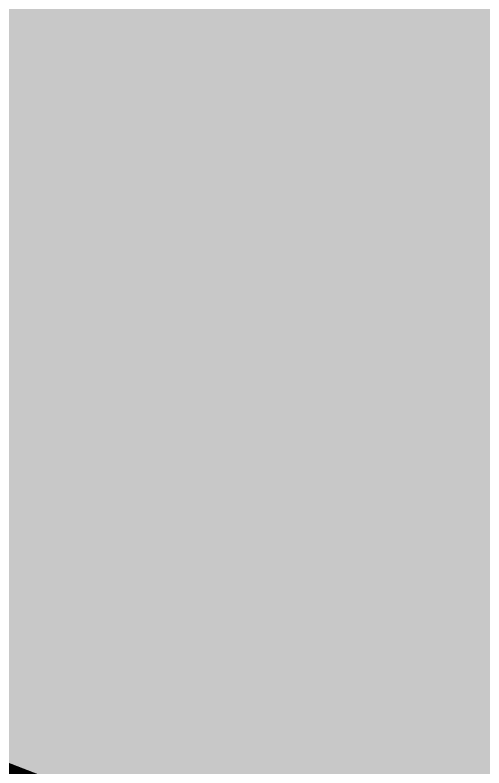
# Model space of a CAD drawing. Header units: inches. Extents: x 628093 to 631450, y 4517559 to 4521481.
# Drawn here: x 629018.868 to 629021.157, y 4519450.216 to 4519453.89 of the extents above; entities that cross this region are included whole.
import ezdxf

# ---------------------------------------------------------------- set-up
doc = ezdxf.new("R2010")
doc.units = ezdxf.units.IN
doc.header["$MEASUREMENT"] = 0
doc.linetypes.add('DASHED2', pattern=[0.375, 0.25, -0.125])
for name, color, linetype in [('_ENGEO-302', 7, 'DASHED2'), ('_ENGEO-HATCH-OL', 1, 'Continuous'), ('_ENGEO-QRV3', 21, 'Continuous')]:
    doc.layers.add(name, color=color, linetype=linetype)

msp = doc.modelspace()

# ---------------------------------------------------------------- hatches: boundary and pattern name
at = {"layer": '_ENGEO-QRV3'}
msp.add_hatch(color=256, dxfattribs=at).paths.add_polyline_path([(628996.7849, 4519475.0716), (629001.2177, 4519469.5139), (629004.5669, 4519463.9372), (629007.2357, 4519460.0826), (629010.5659, 4519455.5893), (629013.6454, 4519453.0423), (629017.5956, 4519450.2937), (629022.9921, 4519448.2009), (629022.3041, 4519450.1779), (629022.9582, 4519452.752), (629024.3154, 4519455.1055), (629026.6125, 4519457.0094), (629028.1904, 4519460.0657), (629029.6948, 4519462.8877), (629032.1021, 4519462.9297), (629033.9861, 4519461.7977), (629035.12, 4519462.0243), (629033.3949, 4519464.2237), (629030.7375, 4519467.4283), (629023.0349, 4519474.0127), (629013.945, 4519485.5576), (629009.482, 4519492.8487), (629006.7225, 4519501.9034), (629005.0692, 4519509.6769), (629004.9293, 4519517.6937), (629002.3941, 4519526.3188), (628999.9307, 4519530.8272), (628996.8587, 4519532.9409), (628994.2429, 4519533.7622), (628991.2126, 4519533.4926), (628988.874, 4519530.851), (628986.5506, 4519527.3426), (628982.0788, 4519522.7132), (628976.8963, 4519521.539), (628972.7559, 4519522.7672), (628969.6953, 4519524.2309), (628966.4444, 4519524.1741), (628961.6954, 4519523.0076), (628949.4481, 4519516.7252), (628940.8396, 4519513.1072), (628935.3902, 4519498.8947), (628924.9717, 4519482.0236), (628913.4667, 4519456.8609), (628905.8927, 4519437.338), (628905.2861, 4519415.3071), (628906.4886, 4519406.958), (628911.0209, 4519408.1208), (628914.2453, 4519409.6942), (628915.945, 4519411.6745), (628919.09, 4519417.798), (628921.4096, 4519421.523), (628925.9041, 4519424.8524), (628930.1856, 4519427.9614), (628932.087, 4519430.8122), (628933.3155, 4519434.9516), (628933.643, 4519441.0258), (628934.0008, 4519445.3668), (628935.6325, 4519451.2471), (628937.496, 4519456.2645), (628940.675, 4519460.4379), (628944.1161, 4519462.0151), (628947.3632, 4519462.2885), (628950.4087, 4519461.6915), (628954.093, 4519461.7558), (628956.6672, 4519463.3179), (628959.6635, 4519465.5375), (628967.7666, 4519473.2647), (628975.0256, 4519479.6767), (628979.3298, 4519481.4857), (628983.881, 4519481.5651), (628987.1432, 4519480.9719), (628992.3899, 4519478.4626)])

# ---------------------------------------------------------------- linework, layer by layer
at = {"layer": '_ENGEO-302', "const_width": 0.8, "flags": 128}
msp.add_lwpolyline([(628906.4886, 4519406.958), (628911.0209, 4519408.1208), (628914.2453, 4519409.6942), (628915.945, 4519411.6745), (628919.09, 4519417.798), (628921.4096, 4519421.523), (628925.9041, 4519424.8524), (628930.1856, 4519427.9614), (628932.087, 4519430.8122), (628933.3155, 4519434.9516), (628933.643, 4519441.0258), (628934.0008, 4519445.3668), (628935.6325, 4519451.2471), (628937.496, 4519456.2645), (628940.675, 4519460.4379), (628944.1161, 4519462.0151), (628947.3632, 4519462.2885), (628950.4087, 4519461.6915), (628954.093, 4519461.7558), (628956.6672, 4519463.3179), (628959.6635, 4519465.5375), (628967.7666, 4519473.2647), (628975.0256, 4519479.6767), (628979.3298, 4519481.4857), (628983.881, 4519481.5651), (628987.1432, 4519480.9719), (628992.3899, 4519478.4626), (628996.7849, 4519475.0716), (629001.2177, 4519469.5139), (629004.5669, 4519463.9372), (629007.2357, 4519460.0826), (629010.5659, 4519455.5893), (629013.6454, 4519453.0423), (629017.5956, 4519450.2937), (629022.9921, 4519448.2009)], dxfattribs=at)
at = {"layer": '_ENGEO-HATCH-OL', "const_width": 0.8, "flags": 128}
msp.add_lwpolyline([(628996.7849, 4519475.0716), (629001.2177, 4519469.5139), (629004.5669, 4519463.9372), (629007.2357, 4519460.0826), (629010.5659, 4519455.5893), (629013.6454, 4519453.0423), (629017.5956, 4519450.2937), (629022.9921, 4519448.2009)], dxfattribs=at)

doc.saveas('drawing.dxf')
